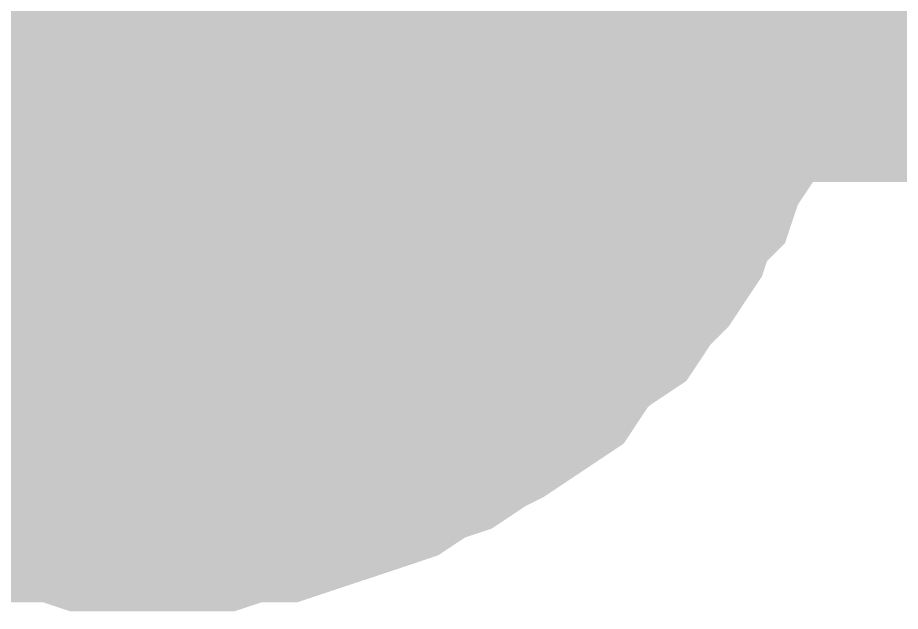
# Model space of a CAD drawing. Header units: inches. Extents: x 0 to 841, y 0 to 594.
# Drawn here: x 67.362 to 68.469, y 539.083 to 539.828 of the extents above; entities that cross this region are included whole.
import ezdxf

# ---------------------------------------------------------------- set-up
doc = ezdxf.new("R2010")
doc.units = ezdxf.units.IN
doc.layers.add('Sheet', color=255, linetype='Continuous')

msp = doc.modelspace()

# ---------------------------------------------------------------- linework, layer by layer
at = {"layer": 'Sheet'}
for points in [[(67.5306, 539.9969, 0.7493, 0.7493, 0), (67.5306, 559.9968, 0.7493, 0.7493, 0)], [(95.0302, 547.4983, 0.7493, 0.7493, 0), (95.0302, 539.9969, 0.7493, 0.7493, 0), (94.9853, 539.9969, 0.7493, 0.7493, 0), (94.9853, 539.9969, 0.7493, 0.7493, 0), (82.5212, 539.9969, 0.7493, 0.7493, 0), (67.5306, 539.9969, 0.7493, 0.7493, 0), (67.5306, 539.9969, 0.7493, 0.7493, 0), (52.5288, 539.9969, 0.7493, 0.7493, 0), (42.5239, 539.9969, 0.7493, 0.7493, 0), (42.5239, 539.9969, 0.7493, 0.7493, 0)], [(68.283, 539.9969, 0.2997, 0.2997, 0), (68.283, 539.952, 0.2997, 0.2997, 0), (68.283, 539.9183, 0.2997, 0.2997, 0), (68.2717, 539.8846, 0.2997, 0.2997, 0), (68.2717, 539.8397, 0.2997, 0.2997, 0), (68.2605, 539.806, 0.2997, 0.2997, 0), (68.2493, 539.7723, 0.2997, 0.2997, 0), (68.2381, 539.7274, 0.2997, 0.2997, 0), (68.2268, 539.6937, 0.2997, 0.2997, 0), (68.2044, 539.6601, 0.2997, 0.2997, 0), (68.1931, 539.6264, 0.2997, 0.2997, 0), (68.1707, 539.6039, 0.2997, 0.2997, 0), (68.1594, 539.5702, 0.2997, 0.2997, 0), (68.137, 539.5365, 0.2997, 0.2997, 0), (68.1145, 539.5141, 0.2997, 0.2997, 0), (68.0921, 539.4804, 0.2997, 0.2997, 0), (68.0584, 539.4579, 0.2997, 0.2997, 0), (68.0359, 539.4355, 0.2997, 0.2997, 0), (68.0135, 539.4018, 0.2997, 0.2997, 0), (67.9798, 539.3793, 0.2997, 0.2997, 0), (67.9461, 539.3569, 0.2997, 0.2997, 0), (67.9236, 539.3456, 0.2997, 0.2997, 0), (67.89, 539.3232, 0.2997, 0.2997, 0), (67.8563, 539.3119, 0.2997, 0.2997, 0), (67.8226, 539.2895, 0.2997, 0.2997, 0), (67.7889, 539.2782, 0.2997, 0.2997, 0), (67.7552, 539.267, 0.2997, 0.2997, 0), (67.7215, 539.2558, 0.2997, 0.2997, 0), (67.6878, 539.2446, 0.2997, 0.2997, 0), (67.6429, 539.2446, 0.2997, 0.2997, 0), (67.6092, 539.2333, 0.2997, 0.2997, 0), (67.5643, 539.2333, 0.2997, 0.2997, 0), (67.5306, 539.2333, 0.2997, 0.2997, 0)], [(68.283, 539.9969, 0.2997, 0.2997, 0), (68.283, 539.952, 0.2997, 0.2997, 0), (68.283, 539.9183, 0.2997, 0.2997, 0), (68.2717, 539.8846, 0.2997, 0.2997, 0), (68.2717, 539.8397, 0.2997, 0.2997, 0), (68.2605, 539.806, 0.2997, 0.2997, 0), (68.2493, 539.7723, 0.2997, 0.2997, 0), (68.2381, 539.7274, 0.2997, 0.2997, 0), (68.2268, 539.6937, 0.2997, 0.2997, 0), (68.2044, 539.6601, 0.2997, 0.2997, 0), (68.1931, 539.6264, 0.2997, 0.2997, 0), (68.1707, 539.6039, 0.2997, 0.2997, 0), (68.1594, 539.5702, 0.2997, 0.2997, 0), (68.137, 539.5365, 0.2997, 0.2997, 0), (68.1145, 539.5141, 0.2997, 0.2997, 0), (68.0921, 539.4804, 0.2997, 0.2997, 0), (68.0584, 539.4579, 0.2997, 0.2997, 0), (68.0359, 539.4355, 0.2997, 0.2997, 0), (68.0135, 539.4018, 0.2997, 0.2997, 0), (67.9798, 539.3793, 0.2997, 0.2997, 0), (67.9461, 539.3569, 0.2997, 0.2997, 0), (67.9236, 539.3456, 0.2997, 0.2997, 0), (67.89, 539.3232, 0.2997, 0.2997, 0), (67.8563, 539.3119, 0.2997, 0.2997, 0), (67.8226, 539.2895, 0.2997, 0.2997, 0), (67.7889, 539.2782, 0.2997, 0.2997, 0), (67.7552, 539.267, 0.2997, 0.2997, 0), (67.7215, 539.2558, 0.2997, 0.2997, 0), (67.6878, 539.2446, 0.2997, 0.2997, 0), (67.6429, 539.2446, 0.2997, 0.2997, 0), (67.6092, 539.2333, 0.2997, 0.2997, 0), (67.5643, 539.2333, 0.2997, 0.2997, 0), (67.5306, 539.2333, 0.2997, 0.2997, 0)], [(68.283, 539.9969, 0.2997, 0.2997, 0), (68.283, 539.952, 0.2997, 0.2997, 0), (68.283, 539.9183, 0.2997, 0.2997, 0), (68.2717, 539.8846, 0.2997, 0.2997, 0), (68.2717, 539.8397, 0.2997, 0.2997, 0), (68.2605, 539.806, 0.2997, 0.2997, 0), (68.2493, 539.7723, 0.2997, 0.2997, 0), (68.2381, 539.7274, 0.2997, 0.2997, 0), (68.2268, 539.6937, 0.2997, 0.2997, 0), (68.2044, 539.6601, 0.2997, 0.2997, 0), (68.1931, 539.6264, 0.2997, 0.2997, 0), (68.1707, 539.6039, 0.2997, 0.2997, 0), (68.1594, 539.5702, 0.2997, 0.2997, 0), (68.137, 539.5365, 0.2997, 0.2997, 0), (68.1145, 539.5141, 0.2997, 0.2997, 0), (68.0921, 539.4804, 0.2997, 0.2997, 0), (68.0584, 539.4579, 0.2997, 0.2997, 0), (68.0359, 539.4355, 0.2997, 0.2997, 0), (68.0135, 539.4018, 0.2997, 0.2997, 0), (67.9798, 539.3793, 0.2997, 0.2997, 0), (67.9461, 539.3569, 0.2997, 0.2997, 0), (67.9236, 539.3456, 0.2997, 0.2997, 0), (67.89, 539.3232, 0.2997, 0.2997, 0), (67.8563, 539.3119, 0.2997, 0.2997, 0), (67.8226, 539.2895, 0.2997, 0.2997, 0), (67.7889, 539.2782, 0.2997, 0.2997, 0), (67.7552, 539.267, 0.2997, 0.2997, 0), (67.7215, 539.2558, 0.2997, 0.2997, 0), (67.6878, 539.2446, 0.2997, 0.2997, 0), (67.6429, 539.2446, 0.2997, 0.2997, 0), (67.6092, 539.2333, 0.2997, 0.2997, 0), (67.5643, 539.2333, 0.2997, 0.2997, 0), (67.5306, 539.2333, 0.2997, 0.2997, 0)], [(68.0359, 539.9969, 0.2997, 0.2997, 0), (68.0359, 539.9745, 0.2997, 0.2997, 0), (68.0359, 539.9408, 0.2997, 0.2997, 0), (68.0247, 539.9183, 0.2997, 0.2997, 0), (68.0247, 539.8959, 0.2997, 0.2997, 0), (68.0247, 539.8734, 0.2997, 0.2997, 0), (68.0135, 539.851, 0.2997, 0.2997, 0), (68.0022, 539.8173, 0.2997, 0.2997, 0), (67.991, 539.7948, 0.2997, 0.2997, 0), (67.991, 539.7723, 0.2997, 0.2997, 0), (67.9798, 539.7499, 0.2997, 0.2997, 0), (67.9686, 539.7387, 0.2997, 0.2997, 0), (67.9461, 539.7162, 0.2997, 0.2997, 0), (67.9349, 539.6937, 0.2997, 0.2997, 0), (67.9236, 539.6713, 0.2997, 0.2997, 0), (67.9012, 539.6601, 0.2997, 0.2997, 0), (67.89, 539.6376, 0.2997, 0.2997, 0), (67.8675, 539.6264, 0.2997, 0.2997, 0), (67.8563, 539.6039, 0.2997, 0.2997, 0), (67.8338, 539.5927, 0.2997, 0.2997, 0), (67.8114, 539.5814, 0.2997, 0.2997, 0), (67.7889, 539.559, 0.2997, 0.2997, 0), (67.7777, 539.5478, 0.2997, 0.2997, 0), (67.7552, 539.5365, 0.2997, 0.2997, 0), (67.7327, 539.5365, 0.2997, 0.2997, 0), (67.7103, 539.5253, 0.2997, 0.2997, 0), (67.6766, 539.5141, 0.2997, 0.2997, 0), (67.6541, 539.5028, 0.2997, 0.2997, 0), (67.6317, 539.5028, 0.2997, 0.2997, 0), (67.6092, 539.5028, 0.2997, 0.2997, 0), (67.5868, 539.4916, 0.2997, 0.2997, 0), (67.5531, 539.4916, 0.2997, 0.2997, 0), (67.5306, 539.4916, 0.2997, 0.2997, 0)], [(68.0359, 539.9969, 0.2997, 0.2997, 0), (68.0359, 539.9745, 0.2997, 0.2997, 0), (68.0359, 539.9408, 0.2997, 0.2997, 0), (68.0247, 539.9183, 0.2997, 0.2997, 0), (68.0247, 539.8959, 0.2997, 0.2997, 0), (68.0247, 539.8734, 0.2997, 0.2997, 0), (68.0135, 539.851, 0.2997, 0.2997, 0), (68.0022, 539.8173, 0.2997, 0.2997, 0), (67.991, 539.7948, 0.2997, 0.2997, 0), (67.991, 539.7723, 0.2997, 0.2997, 0), (67.9798, 539.7499, 0.2997, 0.2997, 0), (67.9686, 539.7387, 0.2997, 0.2997, 0), (67.9461, 539.7162, 0.2997, 0.2997, 0), (67.9349, 539.6937, 0.2997, 0.2997, 0), (67.9236, 539.6713, 0.2997, 0.2997, 0), (67.9012, 539.6601, 0.2997, 0.2997, 0), (67.89, 539.6376, 0.2997, 0.2997, 0), (67.8675, 539.6264, 0.2997, 0.2997, 0), (67.8563, 539.6039, 0.2997, 0.2997, 0), (67.8338, 539.5927, 0.2997, 0.2997, 0), (67.8114, 539.5814, 0.2997, 0.2997, 0), (67.7889, 539.559, 0.2997, 0.2997, 0), (67.7777, 539.5478, 0.2997, 0.2997, 0), (67.7552, 539.5365, 0.2997, 0.2997, 0), (67.7327, 539.5365, 0.2997, 0.2997, 0), (67.7103, 539.5253, 0.2997, 0.2997, 0), (67.6766, 539.5141, 0.2997, 0.2997, 0), (67.6541, 539.5028, 0.2997, 0.2997, 0), (67.6317, 539.5028, 0.2997, 0.2997, 0), (67.6092, 539.5028, 0.2997, 0.2997, 0), (67.5868, 539.4916, 0.2997, 0.2997, 0), (67.5531, 539.4916, 0.2997, 0.2997, 0), (67.5306, 539.4916, 0.2997, 0.2997, 0)], [(68.0247, 539.8959, 0.0991, 0.0991, 0), (68.0247, 539.8734, 0.0991, 0.0991, 0), (68.0135, 539.851, 0.0991, 0.0991, 0), (68.0022, 539.8173, 0.0991, 0.0991, 0), (67.991, 539.7948, 0.0991, 0.0991, 0), (67.991, 539.7723, 0.0991, 0.0991, 0), (67.9798, 539.7499, 0.0991, 0.0991, 0), (67.9686, 539.7387, 0.0991, 0.0991, 0), (67.9461, 539.7162, 0.0991, 0.0991, 0), (67.9349, 539.6937, 0.0991, 0.0991, 0), (67.9236, 539.6713, 0.0991, 0.0991, 0), (67.9012, 539.6601, 0.0991, 0.0991, 0), (67.89, 539.6376, 0.0991, 0.0991, 0), (67.8675, 539.6264, 0.0991, 0.0991, 0), (67.8563, 539.6039, 0.0991, 0.0991, 0), (67.8338, 539.5927, 0.0991, 0.0991, 0), (67.8114, 539.5814, 0.0991, 0.0991, 0), (67.7889, 539.559, 0.0991, 0.0991, 0), (67.7777, 539.5478, 0.0991, 0.0991, 0), (67.7552, 539.5365, 0.0991, 0.0991, 0), (67.7327, 539.5365, 0.0991, 0.0991, 0), (67.7103, 539.5253, 0.0991, 0.0991, 0), (67.6766, 539.5141, 0.0991, 0.0991, 0), (67.6541, 539.5028, 0.0991, 0.0991, 0), (67.6317, 539.5028, 0.0991, 0.0991, 0), (67.6092, 539.5028, 0.0991, 0.0991, 0), (67.5868, 539.4916, 0.0991, 0.0991, 0), (67.5531, 539.4916, 0.0991, 0.0991, 0), (67.5306, 539.4916, 0.0991, 0.0991, 0)], [(68.0247, 539.8959, 0.0991, 0.0991, 0), (68.0247, 539.8734, 0.0991, 0.0991, 0), (68.0135, 539.851, 0.0991, 0.0991, 0), (68.0022, 539.8173, 0.0991, 0.0991, 0), (67.991, 539.7948, 0.0991, 0.0991, 0), (67.991, 539.7723, 0.0991, 0.0991, 0), (67.9798, 539.7499, 0.0991, 0.0991, 0), (67.9686, 539.7387, 0.0991, 0.0991, 0), (67.9461, 539.7162, 0.0991, 0.0991, 0), (67.9349, 539.6937, 0.0991, 0.0991, 0), (67.9236, 539.6713, 0.0991, 0.0991, 0), (67.9012, 539.6601, 0.0991, 0.0991, 0), (67.89, 539.6376, 0.0991, 0.0991, 0), (67.8675, 539.6264, 0.0991, 0.0991, 0), (67.8563, 539.6039, 0.0991, 0.0991, 0), (67.8338, 539.5927, 0.0991, 0.0991, 0), (67.8114, 539.5814, 0.0991, 0.0991, 0), (67.7889, 539.559, 0.0991, 0.0991, 0), (67.7777, 539.5478, 0.0991, 0.0991, 0), (67.7552, 539.5365, 0.0991, 0.0991, 0), (67.7327, 539.5365, 0.0991, 0.0991, 0), (67.7103, 539.5253, 0.0991, 0.0991, 0), (67.6766, 539.5141, 0.0991, 0.0991, 0), (67.6541, 539.5028, 0.0991, 0.0991, 0), (67.6317, 539.5028, 0.0991, 0.0991, 0), (67.6092, 539.5028, 0.0991, 0.0991, 0), (67.5868, 539.4916, 0.0991, 0.0991, 0), (67.5531, 539.4916, 0.0991, 0.0991, 0), (67.5306, 539.4916, 0.0991, 0.0991, 0)], [(68.2717, 539.8846, 0.0991, 0.0991, 0), (68.2717, 539.8397, 0.0991, 0.0991, 0), (68.2605, 539.806, 0.0991, 0.0991, 0), (68.2493, 539.7723, 0.0991, 0.0991, 0), (68.2381, 539.7274, 0.0991, 0.0991, 0), (68.2268, 539.6937, 0.0991, 0.0991, 0), (68.2044, 539.6601, 0.0991, 0.0991, 0), (68.1931, 539.6264, 0.0991, 0.0991, 0), (68.1707, 539.6039, 0.0991, 0.0991, 0), (68.1594, 539.5702, 0.0991, 0.0991, 0), (68.137, 539.5365, 0.0991, 0.0991, 0), (68.1145, 539.5141, 0.0991, 0.0991, 0), (68.0921, 539.4804, 0.0991, 0.0991, 0), (68.0584, 539.4579, 0.0991, 0.0991, 0), (68.0359, 539.4355, 0.0991, 0.0991, 0), (68.0135, 539.4018, 0.0991, 0.0991, 0), (67.9798, 539.3793, 0.0991, 0.0991, 0), (67.9461, 539.3569, 0.0991, 0.0991, 0), (67.9236, 539.3456, 0.0991, 0.0991, 0), (67.89, 539.3232, 0.0991, 0.0991, 0), (67.8563, 539.3119, 0.0991, 0.0991, 0), (67.8226, 539.2895, 0.0991, 0.0991, 0), (67.7889, 539.2782, 0.0991, 0.0991, 0), (67.7552, 539.267, 0.0991, 0.0991, 0), (67.7215, 539.2558, 0.0991, 0.0991, 0), (67.6878, 539.2446, 0.0991, 0.0991, 0), (67.6429, 539.2446, 0.0991, 0.0991, 0), (67.6092, 539.2333, 0.0991, 0.0991, 0), (67.5643, 539.2333, 0.0991, 0.0991, 0), (67.5306, 539.2333, 0.0991, 0.0991, 0)], [(68.2717, 539.8846, 0.0991, 0.0991, 0), (68.2717, 539.8397, 0.0991, 0.0991, 0), (68.2605, 539.806, 0.0991, 0.0991, 0), (68.2493, 539.7723, 0.0991, 0.0991, 0), (68.2381, 539.7274, 0.0991, 0.0991, 0), (68.2268, 539.6937, 0.0991, 0.0991, 0), (68.2044, 539.6601, 0.0991, 0.0991, 0), (68.1931, 539.6264, 0.0991, 0.0991, 0), (68.1707, 539.6039, 0.0991, 0.0991, 0), (68.1594, 539.5702, 0.0991, 0.0991, 0), (68.137, 539.5365, 0.0991, 0.0991, 0), (68.1145, 539.5141, 0.0991, 0.0991, 0), (68.0921, 539.4804, 0.0991, 0.0991, 0), (68.0584, 539.4579, 0.0991, 0.0991, 0), (68.0359, 539.4355, 0.0991, 0.0991, 0), (68.0135, 539.4018, 0.0991, 0.0991, 0), (67.9798, 539.3793, 0.0991, 0.0991, 0), (67.9461, 539.3569, 0.0991, 0.0991, 0), (67.9236, 539.3456, 0.0991, 0.0991, 0), (67.89, 539.3232, 0.0991, 0.0991, 0), (67.8563, 539.3119, 0.0991, 0.0991, 0), (67.8226, 539.2895, 0.0991, 0.0991, 0), (67.7889, 539.2782, 0.0991, 0.0991, 0), (67.7552, 539.267, 0.0991, 0.0991, 0), (67.7215, 539.2558, 0.0991, 0.0991, 0), (67.6878, 539.2446, 0.0991, 0.0991, 0), (67.6429, 539.2446, 0.0991, 0.0991, 0), (67.6092, 539.2333, 0.0991, 0.0991, 0), (67.5643, 539.2333, 0.0991, 0.0991, 0), (67.5306, 539.2333, 0.0991, 0.0991, 0)], [(68.2717, 539.8846, 0.0991, 0.0991, 0), (68.2717, 539.8397, 0.0991, 0.0991, 0), (68.2605, 539.806, 0.0991, 0.0991, 0), (68.2493, 539.7723, 0.0991, 0.0991, 0), (68.2381, 539.7274, 0.0991, 0.0991, 0), (68.2268, 539.6937, 0.0991, 0.0991, 0), (68.2044, 539.6601, 0.0991, 0.0991, 0), (68.1931, 539.6264, 0.0991, 0.0991, 0), (68.1707, 539.6039, 0.0991, 0.0991, 0), (68.1594, 539.5702, 0.0991, 0.0991, 0), (68.137, 539.5365, 0.0991, 0.0991, 0), (68.1145, 539.5141, 0.0991, 0.0991, 0), (68.0921, 539.4804, 0.0991, 0.0991, 0), (68.0584, 539.4579, 0.0991, 0.0991, 0), (68.0359, 539.4355, 0.0991, 0.0991, 0), (68.0135, 539.4018, 0.0991, 0.0991, 0), (67.9798, 539.3793, 0.0991, 0.0991, 0), (67.9461, 539.3569, 0.0991, 0.0991, 0), (67.9236, 539.3456, 0.0991, 0.0991, 0), (67.89, 539.3232, 0.0991, 0.0991, 0), (67.8563, 539.3119, 0.0991, 0.0991, 0), (67.8226, 539.2895, 0.0991, 0.0991, 0), (67.7889, 539.2782, 0.0991, 0.0991, 0), (67.7552, 539.267, 0.0991, 0.0991, 0), (67.7215, 539.2558, 0.0991, 0.0991, 0), (67.6878, 539.2446, 0.0991, 0.0991, 0), (67.6429, 539.2446, 0.0991, 0.0991, 0), (67.6092, 539.2333, 0.0991, 0.0991, 0), (67.5643, 539.2333, 0.0991, 0.0991, 0), (67.5306, 539.2333, 0.0991, 0.0991, 0)], [(67.5306, 539.4916, 0.2997, 0.2997, 0), (67.5082, 539.4916, 0.2997, 0.2997, 0), (67.4745, 539.4916, 0.2997, 0.2997, 0), (67.452, 539.5028, 0.2997, 0.2997, 0), (67.4296, 539.5028, 0.2997, 0.2997, 0), (67.4071, 539.5028, 0.2997, 0.2997, 0), (67.3734, 539.5141, 0.2997, 0.2997, 0), (67.351, 539.5253, 0.2997, 0.2997, 0), (67.3285, 539.5365, 0.2997, 0.2997, 0), (67.3061, 539.5365, 0.2997, 0.2997, 0), (67.2836, 539.5478, 0.2997, 0.2997, 0), (67.2611, 539.559, 0.2997, 0.2997, 0), (67.2387, 539.5814, 0.2997, 0.2997, 0), (67.2274, 539.5927, 0.2997, 0.2997, 0), (67.205, 539.6039, 0.2997, 0.2997, 0)], [(67.5306, 539.4916, 0.2997, 0.2997, 0), (67.5082, 539.4916, 0.2997, 0.2997, 0), (67.4745, 539.4916, 0.2997, 0.2997, 0), (67.452, 539.5028, 0.2997, 0.2997, 0), (67.4296, 539.5028, 0.2997, 0.2997, 0), (67.4071, 539.5028, 0.2997, 0.2997, 0), (67.3734, 539.5141, 0.2997, 0.2997, 0), (67.351, 539.5253, 0.2997, 0.2997, 0), (67.3285, 539.5365, 0.2997, 0.2997, 0), (67.3061, 539.5365, 0.2997, 0.2997, 0), (67.2836, 539.5478, 0.2997, 0.2997, 0), (67.2611, 539.559, 0.2997, 0.2997, 0), (67.2387, 539.5814, 0.2997, 0.2997, 0), (67.2274, 539.5927, 0.2997, 0.2997, 0), (67.205, 539.6039, 0.2997, 0.2997, 0)], [(67.5306, 539.4916, 0.0991, 0.0991, 0), (67.5082, 539.4916, 0.0991, 0.0991, 0), (67.4745, 539.4916, 0.0991, 0.0991, 0), (67.452, 539.5028, 0.0991, 0.0991, 0), (67.4296, 539.5028, 0.0991, 0.0991, 0), (67.4071, 539.5028, 0.0991, 0.0991, 0), (67.3734, 539.5141, 0.0991, 0.0991, 0), (67.351, 539.5253, 0.0991, 0.0991, 0), (67.3285, 539.5365, 0.0991, 0.0991, 0), (67.3061, 539.5365, 0.0991, 0.0991, 0)], [(67.5306, 539.4916, 0.0991, 0.0991, 0), (67.5082, 539.4916, 0.0991, 0.0991, 0), (67.4745, 539.4916, 0.0991, 0.0991, 0), (67.452, 539.5028, 0.0991, 0.0991, 0), (67.4296, 539.5028, 0.0991, 0.0991, 0), (67.4071, 539.5028, 0.0991, 0.0991, 0), (67.3734, 539.5141, 0.0991, 0.0991, 0), (67.351, 539.5253, 0.0991, 0.0991, 0), (67.3285, 539.5365, 0.0991, 0.0991, 0), (67.3061, 539.5365, 0.0991, 0.0991, 0)], [(67.5306, 539.2333, 0.2997, 0.2997, 0), (67.4857, 539.2333, 0.2997, 0.2997, 0), (67.452, 539.2333, 0.2997, 0.2997, 0), (67.4183, 539.2446, 0.2997, 0.2997, 0), (67.3734, 539.2446, 0.2997, 0.2997, 0), (67.3397, 539.2558, 0.2997, 0.2997, 0), (67.3061, 539.267, 0.2997, 0.2997, 0), (67.2611, 539.2782, 0.2997, 0.2997, 0), (67.2274, 539.2895, 0.2997, 0.2997, 0), (67.1938, 539.3119, 0.2997, 0.2997, 0)], [(67.5306, 539.2333, 0.2997, 0.2997, 0), (67.4857, 539.2333, 0.2997, 0.2997, 0), (67.452, 539.2333, 0.2997, 0.2997, 0), (67.4183, 539.2446, 0.2997, 0.2997, 0), (67.3734, 539.2446, 0.2997, 0.2997, 0), (67.3397, 539.2558, 0.2997, 0.2997, 0), (67.3061, 539.267, 0.2997, 0.2997, 0), (67.2611, 539.2782, 0.2997, 0.2997, 0), (67.2274, 539.2895, 0.2997, 0.2997, 0), (67.1938, 539.3119, 0.2997, 0.2997, 0)], [(67.5306, 539.2333, 0.2997, 0.2997, 0), (67.4857, 539.2333, 0.2997, 0.2997, 0), (67.452, 539.2333, 0.2997, 0.2997, 0), (67.4183, 539.2446, 0.2997, 0.2997, 0), (67.3734, 539.2446, 0.2997, 0.2997, 0), (67.3397, 539.2558, 0.2997, 0.2997, 0), (67.3061, 539.267, 0.2997, 0.2997, 0), (67.2611, 539.2782, 0.2997, 0.2997, 0), (67.2274, 539.2895, 0.2997, 0.2997, 0), (67.1938, 539.3119, 0.2997, 0.2997, 0)], [(67.5306, 539.2333, 0.0991, 0.0991, 0), (67.4857, 539.2333, 0.0991, 0.0991, 0), (67.452, 539.2333, 0.0991, 0.0991, 0), (67.4183, 539.2446, 0.0991, 0.0991, 0), (67.3734, 539.2446, 0.0991, 0.0991, 0), (67.3397, 539.2558, 0.0991, 0.0991, 0), (67.3061, 539.267, 0.0991, 0.0991, 0)], [(67.5306, 539.2333, 0.0991, 0.0991, 0), (67.4857, 539.2333, 0.0991, 0.0991, 0), (67.452, 539.2333, 0.0991, 0.0991, 0), (67.4183, 539.2446, 0.0991, 0.0991, 0), (67.3734, 539.2446, 0.0991, 0.0991, 0), (67.3397, 539.2558, 0.0991, 0.0991, 0), (67.3061, 539.267, 0.0991, 0.0991, 0)], [(67.5306, 539.2333, 0.0991, 0.0991, 0), (67.4857, 539.2333, 0.0991, 0.0991, 0), (67.452, 539.2333, 0.0991, 0.0991, 0), (67.4183, 539.2446, 0.0991, 0.0991, 0), (67.3734, 539.2446, 0.0991, 0.0991, 0), (67.3397, 539.2558, 0.0991, 0.0991, 0), (67.3061, 539.267, 0.0991, 0.0991, 0)]]:
    msp.add_lwpolyline(points, format="xyseb", dxfattribs=at)
msp.add_lwpolyline([(67.2459, 540, 0.508, 0.508, 1), (67.7539, 540, 0.508, 0.508, 1)], format="xyseb", close=True, dxfattribs=at)

doc.saveas('drawing.dxf')
